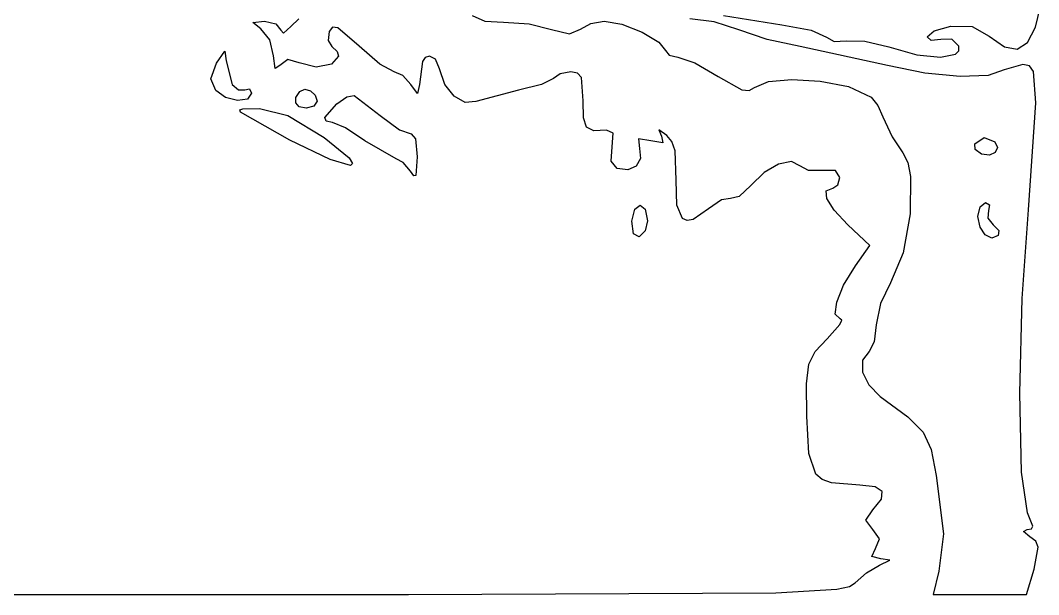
# Model space of a CAD drawing. Extents: x 10 to 161, y 0 to 206.
# Drawn here: x 60.38 to 109.84, y 0.35 to 28.25 of the extents above; entities that cross this region are included whole.
import ezdxf

# ---------------------------------------------------------------- set-up
doc = ezdxf.new("R2010")
doc.units = 0

msp = doc.modelspace()

# ---------------------------------------------------------------- linework, layer by layer
at = {"layer": 'Layer 1'}
for p, q in [((109.679386, 27.92167), (110.022947, 29.349759)), ((71.670555, 28.142774), (72.231296, 28.211301)), ((72.231296, 28.211301), (72.795211, 28.089107)), ((73.512232, 27.951656), (73.90483, 28.319251)), ((82.326832, 28.483513), (82.943774, 28.2177)), ((82.943774, 28.2177), (83.841572, 28.162265)), ((88.086682, 28.103306), (88.739895, 28.221884)), ((88.739895, 28.221884), (89.598055, 28.060328)), ((94.082277, 28.18202), (92.897736, 28.324895)), ((94.539168, 28.486379), (97.361436, 28.038087)), ((72.054907, 27.840884), (71.670555, 28.142774)), ((72.494159, 27.308542), (72.054907, 27.840884)), ((72.795211, 28.089107), (73.036335, 27.780912)), ((73.036335, 27.780912), (73.169641, 27.623528)), ((73.169641, 27.623528), (73.512232, 27.951656)), ((75.377017, 27.719175), (75.331729, 27.281466)), ((75.534532, 27.919509), (75.377017, 27.719175)), ((75.798675, 27.881982), (75.534532, 27.919509)), ((76.831521, 27.00233), (75.798675, 27.881982)), ((83.841572, 28.162265), (85.088951, 28.084565)), ((85.088951, 28.084565), (86.185782, 27.816895)), ((86.185782, 27.816895), (87.047222, 27.590985)), ((87.047222, 27.590985), (87.579255, 27.818306)), ((87.579255, 27.818306), (88.086682, 28.103306)), ((89.598055, 28.060328), (90.579676, 27.67133)), ((95.278988, 27.791495), (94.082277, 28.18202)), ((96.648737, 27.318596), (95.278988, 27.791495)), ((97.361436, 28.038087), (98.796537, 27.772401)), ((98.796537, 27.772401), (99.529963, 27.440834)), ((104.422288, 27.452475), (104.759147, 27.742459)), ((104.759147, 27.742459), (105.568816, 27.966826)), ((105.568816, 27.966826), (106.617802, 27.947467)), ((106.617802, 27.947467), (107.443479, 27.477522)), ((109.292521, 27.181602), (109.679386, 27.92167)), ((72.67756, 26.52855), (72.494159, 27.308542)), ((75.331729, 27.281466), (75.510014, 26.977636)), ((90.579676, 27.67133), (91.387003, 27.198392)), ((98.248673, 26.977989), (96.648737, 27.318596)), ((99.529963, 27.440834), (99.908934, 27.229475)), ((99.908934, 27.229475), (100.491636, 27.252803)), ((100.491636, 27.252803), (101.398054, 27.24685)), ((101.398054, 27.24685), (102.556092, 26.965994)), ((104.61733, 27.276659), (104.422288, 27.452475)), ((105.086216, 27.326533), (104.61733, 27.276659)), ((105.629627, 27.339674), (105.086216, 27.326533)), ((105.956872, 26.997744), (105.629627, 27.339674)), ((107.443479, 27.477522), (108.177213, 26.960091)), ((69.913897, 26.170833), (70.307156, 26.751549)), ((70.307156, 26.751549), (70.379211, 26.281605)), ((75.510014, 26.977636), (75.774265, 26.740728)), ((75.774265, 26.740728), (75.835237, 26.508612)), ((77.847389, 26.119548), (76.831521, 27.00233)), ((91.387003, 27.198392), (91.72228, 26.785019)), ((91.72228, 26.785019), (91.898008, 26.554038)), ((102.490828, 26.066058), (98.248673, 26.977989)), ((102.556092, 26.965994), (103.929733, 26.586036)), ((105.806401, 26.603598), (105.965655, 26.768733)), ((105.965655, 26.768733), (105.956872, 26.997744)), ((108.177213, 26.960091), (108.792678, 26.861263)), ((108.792678, 26.861263), (109.292521, 27.181602)), ((70.379211, 26.281605), (70.668136, 25.129432)), ((72.753451, 25.912908), (72.67756, 26.52855)), ((73.366667, 26.348721), (72.988357, 26.057944)), ((73.915105, 26.192352), (73.366667, 26.348721)), ((75.835237, 26.508612), (75.48898, 26.128455)), ((79.918813, 26.25938), (79.761342, 25.135077)), ((80.047638, 26.448734), (79.918813, 26.25938)), ((80.256995, 26.521141), (80.047638, 26.448734)), ((80.542745, 26.365787), (80.256995, 26.521141)), ((80.734304, 25.90378), (80.542745, 26.365787)), ((91.898008, 26.554038), (92.320591, 26.457994)), ((92.320591, 26.457994), (93.14133, 26.182122)), ((103.929733, 26.586036), (105.071929, 26.465799)), ((105.071929, 26.465799), (105.806401, 26.603598)), ((69.632821, 25.419019), (69.913897, 26.170833)), ((72.988357, 26.057944), (72.753451, 25.912908)), ((74.754513, 25.976568), (73.915105, 26.192352)), ((75.48898, 26.128455), (74.754513, 25.976568)), ((78.53438, 25.752438), (77.847389, 26.119548)), ((78.959786, 25.571022), (78.53438, 25.752438)), ((81.005325, 25.138285), (80.734304, 25.90378)), ((87.120997, 25.752438), (86.604397, 25.657805)), ((87.443899, 25.694175), (87.120997, 25.752438)), ((93.14133, 26.182122), (94.274276, 25.518899)), ((104.308897, 25.687852), (102.490828, 26.066058)), ((108.166674, 25.851216), (107.391394, 25.571204)), ((109.067316, 26.105216), (108.166674, 25.851216)), ((109.398393, 26.035796), (109.067316, 26.105216)), ((109.593705, 25.765755), (109.398393, 26.035796)), ((109.704433, 24.253132), (109.593705, 25.765755)), ((69.868741, 24.847915), (69.632821, 25.419019)), ((79.346828, 25.135077), (78.959786, 25.571022)), ((86.273271, 25.430352), (85.692643, 25.130094)), ((86.604397, 25.657805), (86.273271, 25.430352)), ((87.634112, 25.479476), (87.443899, 25.694175)), ((87.717544, 24.341326), (87.634112, 25.479476)), ((94.274276, 25.518899), (95.426273, 24.869876)), ((96.039577, 24.989732), (96.7211, 25.277808)), ((96.7211, 25.277808), (97.858236, 25.383256)), ((97.858236, 25.383256), (99.225692, 25.30376)), ((99.225692, 25.30376), (100.598174, 25.037004)), ((106.023944, 25.519825), (104.308897, 25.687852)), ((107.391394, 25.571204), (106.023944, 25.519825)), ((70.347108, 24.501945), (69.868741, 24.847915)), ((70.668136, 25.129432), (70.968747, 24.873403)), ((70.968747, 24.873403), (71.285498, 24.885662)), ((71.285498, 24.885662), (71.517449, 24.919088)), ((71.517449, 24.919088), (71.613934, 24.714918)), ((73.75921, 24.507363), (73.956027, 24.802054)), ((73.956027, 24.802054), (74.205083, 24.908284)), ((74.205083, 24.908284), (74.478183, 24.833804)), ((74.478183, 24.833804), (74.698432, 24.623063)), ((79.662961, 24.694016), (79.346828, 25.135077)), ((79.761342, 25.135077), (79.662961, 24.694016)), ((81.45203, 24.562959), (81.005325, 25.138285)), ((84.576762, 24.860262), (82.506308, 24.311693)), ((85.692643, 25.130094), (84.576762, 24.860262)), ((95.426273, 24.869876), (95.777143, 24.840639)), ((95.777143, 24.840639), (96.039577, 24.989732)), ((100.598174, 25.037004), (101.696372, 24.516701)), ((70.924165, 24.354776), (70.347108, 24.501945)), ((71.409808, 24.420927), (70.924165, 24.354776)), ((71.613934, 24.714918), (71.409808, 24.420927)), ((73.754415, 24.246341), (73.75921, 24.507363)), ((73.926361, 24.059798), (73.754415, 24.246341)), ((74.788936, 24.320512), (74.633493, 24.086003)), ((74.698432, 24.623063), (74.788936, 24.320512)), ((75.759075, 24.203037), (76.232333, 24.544543)), ((76.232333, 24.544543), (76.587354, 24.604102)), ((76.587354, 24.604102), (77.850343, 23.628009)), ((81.982873, 24.260022), (81.45203, 24.562959)), ((82.506308, 24.311693), (81.982873, 24.260022)), ((87.729737, 23.521503), (87.717544, 24.341326)), ((101.696372, 24.516701), (102.029009, 24.113922)), ((109.340719, 19.049656), (109.704433, 24.253132)), ((71.038364, 23.906733), (71.191058, 23.961544)), ((71.075462, 23.79624), (71.038364, 23.906733)), ((73.470957, 22.431739), (71.075462, 23.79624)), ((71.191058, 23.961544), (71.995993, 23.977259)), ((71.995993, 23.977259), (73.377515, 23.631007)), ((74.259769, 23.988548), (73.926361, 24.059798)), ((74.633493, 24.086003), (74.259769, 23.988548)), ((75.166938, 23.540608), (75.759075, 24.203037)), ((102.029009, 24.113922), (102.278103, 23.562745)), ((73.377515, 23.631007), (75.137128, 22.566147)), ((75.23401, 23.350847), (75.166938, 23.540608)), ((75.549525, 23.282992), (75.23401, 23.350847)), ((76.176941, 23.023921), (75.549525, 23.282992)), ((77.850343, 23.628009), (78.794951, 22.928935)), ((87.882821, 23.061447), (87.729737, 23.521503)), ((102.278103, 23.562745), (102.721545, 22.588328)), ((77.11339, 22.401047), (76.176941, 23.023921)), ((78.794951, 22.928935), (79.360939, 22.745006)), ((88.238046, 22.884496), (87.882821, 23.061447)), ((88.856664, 22.913986), (88.238046, 22.884496)), ((89.179368, 22.764629), (88.856664, 22.913986)), ((89.123717, 22.110711), (89.179368, 22.764629)), ((91.781547, 22.663514), (91.395784, 22.928141)), ((91.395784, 22.928141), (91.522255, 22.627883)), ((75.421043, 21.490962), (73.470957, 22.431739)), ((75.137128, 22.566147), (76.350734, 21.566005)), ((78.628572, 21.519102), (77.11339, 22.401047)), ((79.360939, 22.745006), (79.570224, 22.491623)), ((79.570224, 22.491623), (79.657272, 21.624935)), ((91.007552, 22.403869), (90.398701, 22.494313)), ((90.398701, 22.494313), (90.446282, 22.028866)), ((91.582007, 22.302622), (91.007552, 22.403869)), ((91.522255, 22.627883), (91.582007, 22.302622)), ((92.025939, 22.363994), (91.781547, 22.663514)), ((92.17776, 21.920211), (92.025939, 22.363994)), ((102.721545, 22.588328), (103.241187, 21.812613)), ((106.738276, 22.2617), (107.187891, 22.565221)), ((106.751769, 21.980359), (106.738276, 22.2617)), ((107.187891, 22.565221), (107.70524, 22.352011)), ((107.70524, 22.352011), (107.840249, 22.06937)), ((89.081516, 21.416532), (89.123717, 22.110711)), ((90.446282, 22.028866), (90.495682, 21.541785)), ((92.227105, 20.486874), (92.17776, 21.920211)), ((103.241187, 21.812613), (103.479473, 21.351732)), ((107.058951, 21.747702), (106.751769, 21.980359)), ((107.729626, 21.829723), (107.445237, 21.700143)), ((107.840249, 22.06937), (107.729626, 21.829723)), ((76.41317, 21.204997), (75.421043, 21.490962)), ((76.350734, 21.566005), (76.51981, 21.305119)), ((76.51981, 21.305119), (76.41317, 21.204997)), ((78.980247, 21.343198), (78.628572, 21.519102)), ((79.322133, 20.920438), (78.980247, 21.343198)), ((79.657272, 21.624935), (79.586937, 20.721162)), ((89.375601, 21.059432), (89.081516, 21.416532)), ((90.495682, 21.541785), (90.286915, 21.175452)), ((97.208772, 21.271055), (96.50122, 20.865972)), ((97.835493, 21.393496), (97.208772, 21.271055)), ((98.241617, 21.177966), (97.835493, 21.393496)), ((103.479473, 21.351732), (103.61527, 20.659481)), ((107.445237, 21.700143), (107.058951, 21.747702)), ((79.483888, 20.693519), (79.322133, 20.920438)), ((89.890161, 20.993468), (89.375601, 21.059432)), ((90.286915, 21.175452), (89.890161, 20.993468)), ((96.50122, 20.865972), (95.852605, 20.233579)), ((98.655426, 20.962418), (98.241617, 21.177966)), ((99.329585, 20.963829), (98.655426, 20.962418)), ((99.978079, 20.957259), (99.329585, 20.963829)), ((100.188952, 20.613874), (99.978079, 20.957259)), ((79.586937, 20.721162), (79.483888, 20.693519)), ((92.260437, 19.270605), (92.227105, 20.486874)), ((100.085323, 20.256554), (100.188952, 20.613874)), ((103.61527, 20.659481), (103.605475, 18.856069)), ((95.852605, 20.233579), (95.293143, 19.699914)), ((99.51664, 19.970826), (99.836174, 20.10799)), ((99.545264, 19.593551), (99.51664, 19.970826)), ((99.836174, 20.10799), (100.085323, 20.256554)), ((94.42769, 19.528155), (93.804729, 19.0934)), ((94.873646, 19.593287), (94.42769, 19.528155)), ((95.293143, 19.699914), (94.873646, 19.593287)), ((99.901113, 19.027497), (99.545264, 19.593551)), ((107.001536, 19.201351), (107.265326, 19.402434)), ((107.265326, 19.402434), (107.457943, 19.287252)), ((90.082921, 18.50285), (90.225823, 19.073336)), ((90.225823, 19.073336), (90.483456, 19.268378)), ((90.483456, 19.268378), (90.730175, 19.085066)), ((90.730175, 19.085066), (90.840335, 18.520489)), ((92.53583, 18.63179), (92.260437, 19.270605)), ((93.804729, 19.0934), (93.051266, 18.572149)), ((100.563249, 18.323992), (99.901113, 19.027497)), ((103.605475, 18.856069), (103.263958, 16.952777)), ((106.891734, 18.717692), (107.001536, 19.201351)), ((107.396559, 19.010145), (107.365162, 18.646828)), ((107.457943, 19.287252), (107.396559, 19.010145)), ((109.034844, 14.735727), (109.340719, 19.049656)), ((90.157048, 17.889281), (90.082921, 18.50285)), ((90.840335, 18.520489), (90.721493, 18.024174)), ((92.763669, 18.529466), (92.53583, 18.63179)), ((93.051266, 18.572149), (92.763669, 18.529466)), ((101.643103, 17.315399), (100.563249, 18.323992)), ((106.991984, 18.21086), (106.891734, 18.717692)), ((107.365162, 18.646828), (107.630098, 18.323992)), ((107.630098, 18.323992), (107.898474, 18.048252)), ((90.435699, 17.738733), (90.157048, 17.889281)), ((90.721493, 18.024174), (90.435699, 17.738733)), ((107.241028, 17.840421), (106.991984, 18.21086)), ((107.561312, 17.678871), (107.241028, 17.840421)), ((107.898474, 18.048252), (107.875279, 17.798705)), ((100.945661, 16.330443), (101.643103, 17.315399)), ((107.875279, 17.798705), (107.561312, 17.678871)), ((103.263958, 16.952777), (102.642876, 15.500004)), ((100.368202, 15.384232), (100.945661, 16.330443)), ((100.028835, 14.560424), (100.368202, 15.384232)), ((102.642876, 15.500004), (102.155513, 14.500981)), ((99.962055, 13.978511), (100.028835, 14.560424)), ((102.155513, 14.500981), (101.952842, 13.459889)), ((108.924926, 10.134559), (109.034844, 14.735727)), ((100.202358, 13.757986), (99.962055, 13.978511)), ((99.569474, 12.780085), (100.187276, 13.470781)), ((100.187276, 13.470781), (100.280575, 13.680843)), ((100.280575, 13.680843), (100.202358, 13.757986)), ((101.952842, 13.459889), (101.849213, 12.639239)), ((98.984827, 12.172133), (99.569474, 12.780085)), ((101.849213, 12.639239), (101.600064, 12.170485)), ((98.678224, 11.546818), (98.984827, 12.172133)), ((101.600064, 12.170485), (101.284047, 11.749588)), ((98.568802, 10.597718), (98.678224, 11.546818)), ((101.284047, 11.749588), (101.289134, 11.166302)), ((101.289134, 11.166302), (101.586124, 10.538038)), ((98.575698, 9.018414), (98.568802, 10.597718)), ((101.586124, 10.538038), (102.145812, 9.982203)), ((102.145812, 9.982203), (103.488799, 8.996161)), ((109.013644, 6.308819), (108.924926, 10.134559)), ((98.673759, 7.207521), (98.575698, 9.018414)), ((103.488799, 8.996161), (104.235448, 8.245168)), ((104.235448, 8.245168), (104.616112, 7.403754)), ((99.008821, 6.211844), (98.673759, 7.207521)), ((104.616112, 7.403754), (104.861144, 6.146448)), ((99.325317, 5.941793), (99.008821, 6.211844)), ((99.77317, 5.782045), (99.325317, 5.941793)), ((104.861144, 6.146448), (105.21401, 3.311921)), ((109.303677, 4.321175), (109.013644, 6.308819)), ((101.159091, 5.668786), (99.77317, 5.782045)), ((101.896861, 5.583921), (101.159091, 5.668786)), ((102.243707, 5.362663), (101.896861, 5.583921)), ((101.786331, 4.469694), (102.205056, 4.994694)), ((102.205056, 4.994694), (102.243707, 5.362663)), ((101.444092, 3.964692), (101.786331, 4.469694)), ((101.790564, 3.515782), (101.444092, 3.964692)), ((109.561999, 3.683264), (109.303677, 4.321175)), ((102.115561, 3.070797), (101.790564, 3.515782)), ((109.106739, 3.418592), (109.285333, 3.516841)), ((109.285333, 3.516841), (109.490903, 3.556495)), ((109.490903, 3.556495), (109.561999, 3.683264)), ((101.914036, 2.59856), (102.115561, 3.070797)), ((105.21401, 3.311921), (104.991672, 1.498951)), ((109.416566, 3.164768), (109.106739, 3.418592)), ((109.70101, 2.943378), (109.416566, 3.164768)), ((101.732135, 2.210989), (101.914036, 2.59856)), ((109.621883, 1.587851), (109.823363, 2.658355)), ((109.823363, 2.658355), (109.70101, 2.943378)), ((102.174387, 2.094087), (101.732135, 2.210989)), ((102.116884, 1.780467), (102.618578, 2.029485)), ((102.618578, 2.029485), (102.174387, 2.094087)), ((101.471432, 1.408066), (102.116884, 1.780467)), ((104.991672, 1.498951), (104.718974, 0.352422)), ((109.242647, 0.352422), (109.621883, 1.587851)), ((100.927316, 0.9211), (101.471432, 1.408066)), ((97.078861, 0.444938), (100.042803, 0.616443)), ((100.042803, 0.616443), (100.656208, 0.7498)), ((100.656208, 0.7498), (100.927316, 0.9211)), ((58.006228, 0.352422), (79.230764, 0.352422)), ((79.230764, 0.352422), (97.078861, 0.444938)), ((104.718974, 0.352422), (106.980987, 0.352422)), ((106.980987, 0.352422), (109.242647, 0.352422))]:
    msp.add_line(p, q, dxfattribs=at)

doc.saveas('drawing.dxf')
